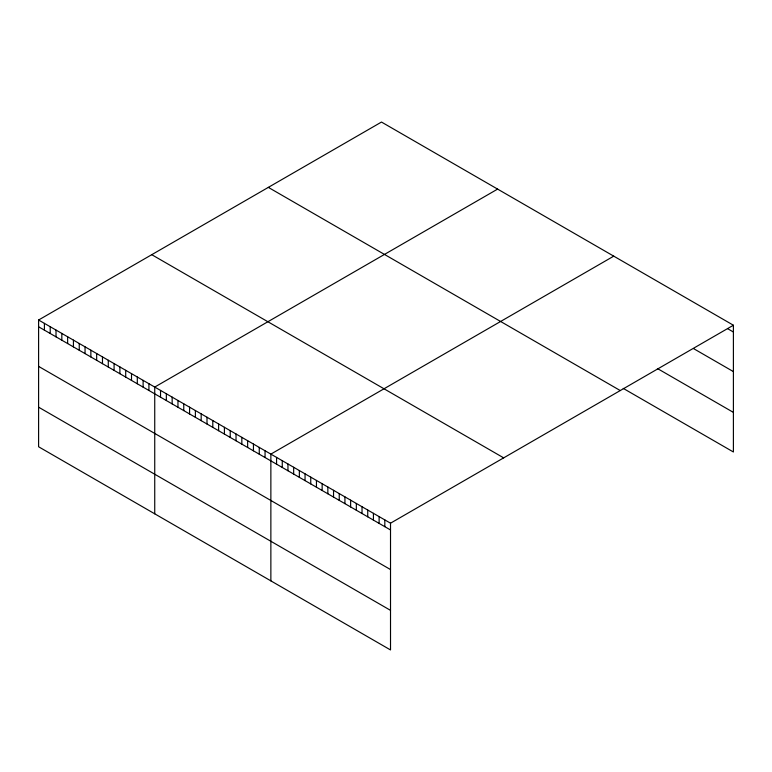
<?xml version="1.0" encoding="UTF-8"?>
<svg xmlns="http://www.w3.org/2000/svg" width="772" height="772" viewBox="0 0 772 772"><rect width="100%" height="100%" fill="white"/><g stroke="black" fill="none" stroke-linecap="round" stroke-linejoin="round"><path stroke-width="1.16" d="M38.6 320.013L390.516 523.194L390.516 649.947L38.6 446.766L38.6 320.013L381.484 122.053L733.4 325.234L733.4 451.987L623.245 388.393M497.612 189.101L154.738 387.062L154.738 513.824M613.75 256.15L270.866 454.11L270.866 580.872M390.516 523.194L733.4 325.234M727.707 328.718L733.4 332.008M693.517 348.577L733.4 371.602M657.426 368.533L733.4 412.393M268.328 187.374L620.254 390.555M151.746 254.683L503.672 457.864M38.6 326.788L390.516 529.968M38.6 366.382L390.516 569.562M38.6 407.182L390.516 610.353M384.823 519.903L384.823 526.678M379.12 516.613L379.12 523.387M373.426 513.322L373.426 520.106M367.733 510.031L367.733 516.815M362.029 506.741L362.029 513.525M356.336 503.45L356.336 510.234M350.633 500.159L350.633 506.943M344.939 496.869L344.939 503.653M339.236 493.588L339.236 500.362M333.543 490.297L333.543 497.072M327.849 487.007L327.849 493.781M322.146 483.716L322.146 490.5M316.452 480.425L316.452 487.209M310.749 477.135L310.749 483.919M305.056 473.844L305.056 480.628M299.353 470.553L299.353 477.337M293.659 467.263L293.659 474.047M287.956 463.982L287.956 470.756M282.262 460.691L282.262 467.465M276.569 457.4L276.569 464.175M265.057 450.752L265.057 457.535M259.257 447.403L259.257 454.187M253.448 444.054L253.448 450.829M247.638 440.696L247.638 447.48M241.829 437.348L241.829 444.132M236.029 433.989L236.029 440.773M230.22 430.641L230.22 437.425M224.411 427.292L224.411 434.067M218.611 423.934L218.611 430.718M212.802 420.586L212.802 427.37M206.993 417.227L206.993 424.011M201.183 413.879L201.183 420.663M195.384 410.53L195.384 417.305M189.574 407.172L189.574 413.956M183.765 403.824L183.765 410.607M177.956 400.465L177.956 407.249M172.156 397.117L172.156 403.901M166.347 393.768L166.347 400.543M160.537 390.41L160.537 397.194M148.928 383.703L148.928 390.487M143.119 380.355L143.119 387.139M137.31 377.006L137.31 383.78M131.51 373.648L131.51 380.432M125.701 370.299L125.701 377.074M119.892 366.941L119.892 373.725M114.082 363.593L114.082 370.377M108.283 360.244L108.283 367.018M102.473 356.886L102.473 363.67M96.664 353.537L96.664 360.312M90.864 350.179L90.864 356.963M85.055 346.831L85.055 353.615M79.246 343.482L79.246 350.256M73.436 340.124L73.436 346.908M67.637 336.775L67.637 343.55M61.828 333.417L61.828 340.201M56.018 330.069L56.018 336.853M50.209 326.72L50.209 333.494M44.409 323.362L44.409 330.146"/></g></svg>
